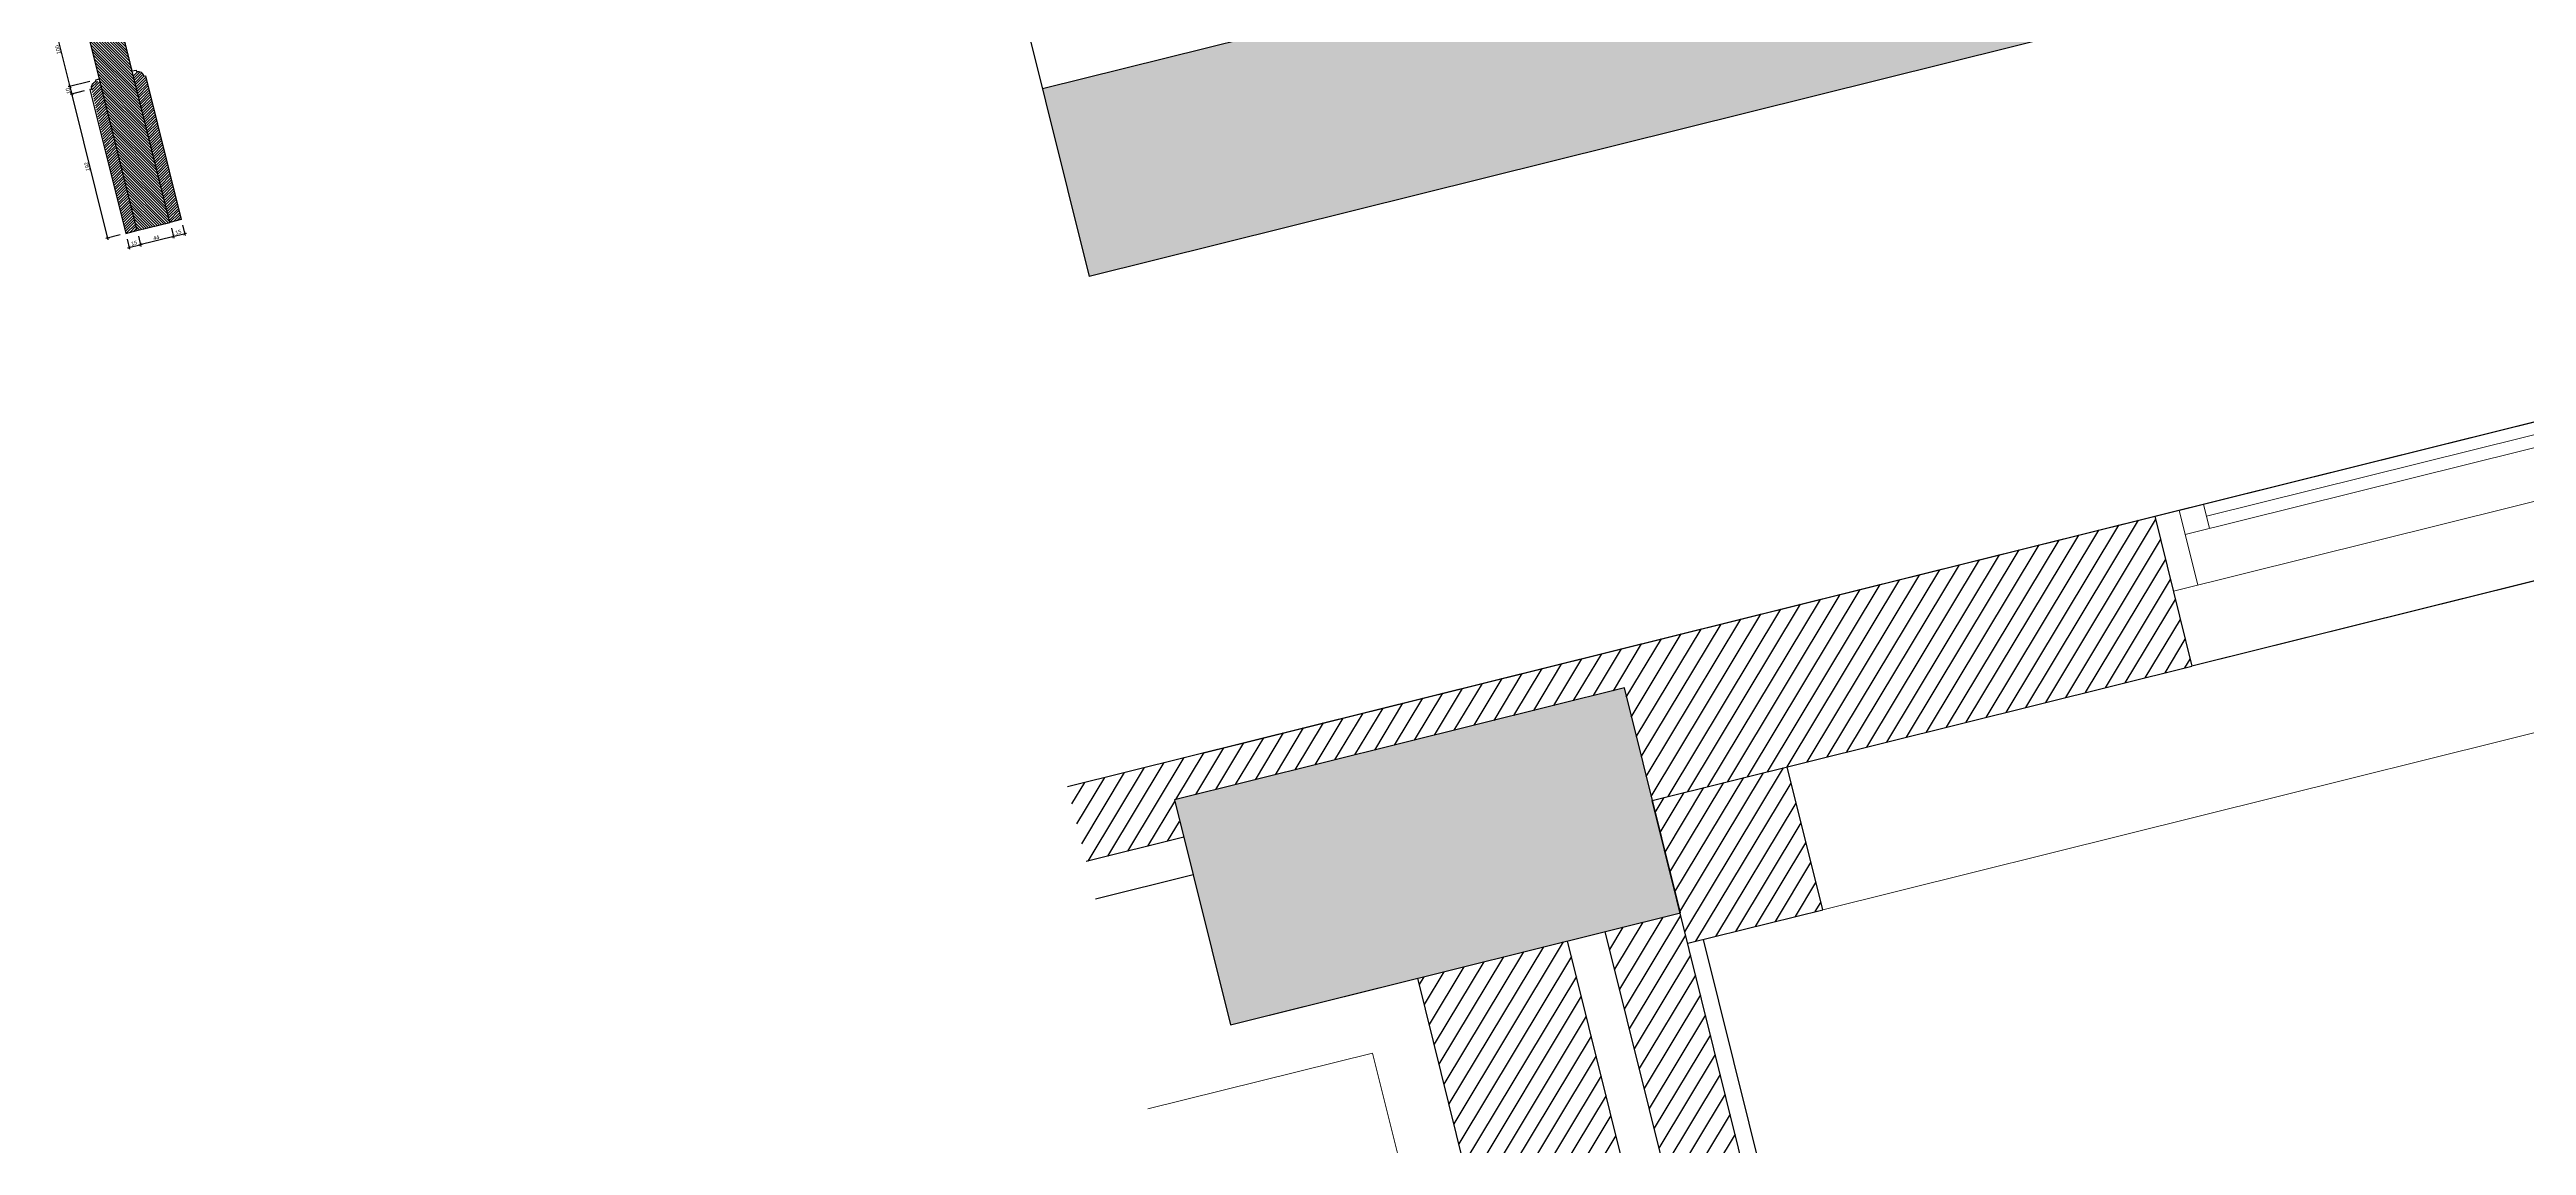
# Model space of a CAD drawing. Header units: inches. Extents: x 122939 to 389145, y 29603 to 574065.
# Drawn here: x 321493 to 324698, y 500037 to 501456 of the extents above; entities that cross this region are included whole.
import ezdxf

# ---------------------------------------------------------------- set-up
doc = ezdxf.new("R2010")
doc.units = ezdxf.units.IN
doc.header["$MEASUREMENT"] = 0
for name, color, linetype, lineweight in [('A-GLAZ', 134, 'Continuous', 18), ('A-WALL-TILE', 8, 'Continuous', 9), ('GRC', 41, 'Continuous', 0), ('GRC Hatch', 253, 'Continuous', 0)]:
    doc.layers.add(name, color=color, linetype=linetype, lineweight=lineweight)
for name, color, linetype in [('A-Plaster', 2, 'Continuous'), ('A-WALL', 7, 'Continuous'), ('Calliper_wall hatch_CHB', 8, 'Continuous'), ('column', 3, 'Continuous'), ('CQ Wall hatch_CHB', 8, 'Continuous'), ('DETAIL', 1, 'Continuous')]:
    doc.layers.add(name, color=color, linetype=linetype)
doc.styles.add('DA-dim', font='arial.ttf')
doc.dimstyles.new('DA-2', dxfattribs={"dimtxt": 5, "dimasz": 3.75, "dimexe": 2.5, "dimexo": 7.5, "dimgap": 1.25, "dimtad": 1, "dimdec": 0, "dimdsep": 46, "dimtxsty": 'DA-dim', "dimblk": 'ARCHTICK', "dimcen": 5, "dimdle": 2.5, "dimadec": 0, "dimazin": 0, "dimtfac": 1, "dimtdec": 0, "dimtix": 1, "dimtmove": 2, "dimatfit": 3, "dimfxl": 1, "dimarcsym": 0})
pattern_1 = [(45, (-5358.4383, -1161.848), (-1.767766953, 1.767766953), [])]
pattern_2 = [(225, (-40481.279, -100842.32), (13.258252, -13.258252), [])]

# ---------------------------------------------------------------- blocks, each defined once
blk = doc.blocks.new('floor plan')
at = {"layer": 'CQ Wall hatch_CHB'}
h = blk.add_hatch(dxfattribs=at)
h.set_pattern_fill('ANSI31', color=8, scale=150, angle=166.0286)
h.set_pattern_definition([(225, (-40481.279, -100842.32), (13.258252, -13.258252), [])])
h.paths.add_polyline_path([(-2961.7, -377.9), (-2961.7, -177.9), (-4411.7, -177.9), (-4411.7, -277.9), (-4281.7, -277.9), (-4281.7, -227.9), (-3681.9, -227.9), (-3681.7, -377.9)])
h = blk.add_hatch(dxfattribs=at)
h.set_pattern_fill('ANSI31', color=8, scale=150, angle=166.0286)
h.set_pattern_definition([(225, (-96401.159, -17863.648), (13.258252, -13.258252), [])])
h.paths.add_polyline_path([(-3681.7, -377.9), (-3501.7, -377.9), (-3501.7, -568.6), (-3681.7, -568.6)])
h = blk.add_hatch(dxfattribs=at)
h.set_pattern_fill('ANSI31,_O', color=8, scale=150, angle=166.0286)
h.set_pattern_definition(pattern_2)
h.paths.add_polyline_path([(-3831.4, -4185.5), (-4031.4, -4185.5), (-4031.4, -5513.2), (-2681.6, -5513.2), (-2681.6, -5263.2), (-2781.6, -5263.2), (-2781.4, -5313.2), (-3356.7, -5313.2), (-3356.7, -5462.9), (-3781.4, -5462.9), (-3606.7, -5462.9), (-3606.7, -5313.2), (-3831.4, -5313.2), (-3831.4, -4285.5), (-3781.6, -4285.5), (-3781.6, -4185.5)])
h.paths.add_polyline_path([(-4031.4, -1485.5), (-3781.6, -1485.5), (-3781.7, -1385.5), (-3831.7, -1385.5), (-3831.4, -527.9), (-4031.4, -528.2)])
h.paths.add_polyline_path([(-3831.4, -2635.5), (-4031.4, -2635.5), (-4031.4, -3035.5), (-3781.6, -3035.5), (-3781.6, -2935.5), (-3831.4, -2935.5), (-3831.4, -2735.5), (-3781.7, -2735.5), (-3781.6, -2635.5)])
h = blk.add_hatch(dxfattribs=at)
h.set_pattern_fill('ANSI31,_O', color=8, scale=150, angle=166.0286)
h.set_pattern_definition(pattern_2)
h.paths.add_polyline_path([(-3681.4, -4135.5), (-3781.4, -4135.5), (-3781.4, -5263.2), (-3181.4, -5263.2), (-3181.4, -5263.2), (-2631.7, -5263.2), (-2631.7, -5163.2), (-3681.4, -5163.2)])
h.paths.add_polyline_path([(-3681.4, -2585.5), (-3781.4, -2585.5), (-3781.4, -3085.5), (-3681.4, -3085.5)])
h.paths.add_polyline_path([(-3781.4, -1535.5), (-3681.4, -1535.5), (-3681.4, -527.9), (-3781.4, -527.9)])
at = {"layer": 'GRC Hatch'}
h = blk.add_hatch(color=256, dxfattribs=at)
h.dxf.hatch_style = 1
h.paths.add_polyline_path([(-4281.4, -527.9), (-3681.4, -527.9), (-3681.4, -227.9), (-4281.4, -227.9)])
blk.add_line((-3501.7, -568.6, 0), (-1956.4, -568.6, 0))
at = {"layer": 'A-GLAZ'}
for p, q in [((-1911.7, -177.9, 0), (-2961.7, -177.9, 0)), ((-2929.2, -177.9, 0), (-2929.2, -277.9, 0)), ((-2896.7, -177.9, 0), (-2896.7, -210.4, 0)), ((-1944.2, -210.4, 0), (-2929.2, -210.4, 0)), ((-1976.7, -194.1, 0), (-2896.7, -194.1, 0)), ((-1911.7, -277.9, 0), (-2961.7, -277.9, 0))]:
    blk.add_line(p, q, dxfattribs=at)
at = {"layer": 'A-Plaster', "elevation": 0}
blk.add_lwpolyline([(-1081.7, -5143.2), (-3661.7, -5143.2), (-3660.8, -568.5)], dxfattribs=at)
at = {"layer": 'A-WALL'}
for p, q in [((-4411.7, -177.9, 0), (-2961.7, -177.9, 0)), ((-2961.7, -177.9, 0), (-2961.7, -377.9, 0)), ((-4281.4, -277.9, 0), (-4411.7, -277.9, 0)), ((-4281.4, -327.9, 0), (-4411.7, -327.9, 0)), ((-3681.7, -377.9), (-2961.7, -377.9, 0)), ((-3681.7, -1535.5, 0), (-3681.7, -377.9)), ((-1911.7, -377.9, 0), (-2961.7, -377.9, 0)), ((-4231.4, -527.9), (-4031.7, -527.9, 0)), ((-4031.7, -1485.5), (-4031.7, -527.9)), ((-3831.7, -1385.5), (-3831.7, -527.9)), ((-3781.7, -1385.5, 0), (-3781.7, -527.9, 0))]:
    blk.add_line(p, q, dxfattribs=at)
at = {"layer": 'A-WALL', "elevation": 0}
for points in [[(-4231.4, -177.9), (-1806.4, -177.9), (-1806.4, -568.6), (-1956.4, -568.6), (-1956.4, -379.2), (-2118.6, -379.2)], [(-3681.7, -568.5), (-3501.7, -568.6), (-3501.7, -377.9)]]:
    blk.add_lwpolyline(points, dxfattribs=at)
at = {"layer": 'A-WALL-TILE'}
for p, q in [((-2961.7, -377.9, 0), (-1911.7, -377.9, 0)), ((-4111.7, -607.9), (-4411.7, -607.9)), ((-4111.7, -607.9), (-4111.7, -5593.2))]:
    blk.add_line(p, q, dxfattribs=at)
at = {"layer": 'column', "elevation": 0}
blk.add_lwpolyline([(-4281.4, -527.9), (-3681.4, -527.9), (-3681.4, -227.9), (-4281.4, -227.9)], close=True, dxfattribs=at)
blk.add_lwpolyline([(-4281.4, -527.9), (-3681.4, -527.9), (-3681.4, -227.9), (-4281.4, -227.9)], close=True, dxfattribs=at)
blk = doc.blocks.new('_ARCHTICK')
at = {"color": 0, "linetype": 'ByBlock', "const_width": 0.15}
blk.add_lwpolyline([(-0.5, -0.5), (0.5, 0.5)], dxfattribs=at)
blk = doc.blocks.new('*D594')
at = {"layer": 'Defpoints', "color": 0, "transparency": 16777216}
for p in [(321544.9, 501404.2, 0), (321521.6, 501398.4), (321591.2, 501217.9, 0)]:
    blk.add_point(p, dxfattribs=at)
at = {"layer": 'DETAIL', "color": 0, "lineweight": -2, "transparency": 16777216}
for p, q in [((321537.6, 501402.4), (321519.2, 501397.8)), ((321568.6, 501209.7), (321521, 501400.8)), ((321583.9, 501216.1), (321565.5, 501211.5))]:
    blk.add_line(p, q, dxfattribs=at)
at = {"layer": 'DETAIL', "color": 0, "lineweight": -2, "transparency": 16777216, "xscale": 3.75, "yscale": 3.75, "zscale": 3.75}
for p, rotation in [((321521.6, 501398.4), 103.9714232829857), ((321568, 501212.1), 283.9714232829857)]:
    blk.add_blockref('_ARCHTICK', p, dxfattribs=dict(at, rotation=rotation))
at = {"layer": 'DETAIL', "color": 0, "transparency": 16777216, "insert": (321541.1, 501304.3), "char_height": 5, "attachment_point": 5, "rotation": 103.9714, "style": 'DA-dim'}
blk.add_mtext('192', dxfattribs=at)
blk = doc.blocks.new('*D595')
at = {"layer": 'Defpoints', "color": 0, "transparency": 16777216}
for p in [(321519.2, 501408.1), (321544.9, 501404.2, 0), (321552.1, 501416.3, 0)]:
    blk.add_point(p, dxfattribs=at)
at = {"layer": 'DETAIL', "color": 0, "lineweight": -2, "transparency": 16777216}
for p, q in [((321544.9, 501414.5), (321516.8, 501407.5)), ((321522.2, 501396), (321518.6, 501410.5)), ((321537.6, 501402.4), (321519.2, 501397.8))]:
    blk.add_line(p, q, dxfattribs=at)
at = {"layer": 'DETAIL', "color": 0, "lineweight": -2, "transparency": 16777216, "xscale": 3.75, "yscale": 3.75, "zscale": 3.75}
for p, rotation in [((321519.2, 501408.1), 103.9714232829857), ((321521.6, 501398.4), 283.9714232829857)]:
    blk.add_blockref('_ARCHTICK', p, dxfattribs=dict(at, rotation=rotation))
at = {"layer": 'DETAIL', "color": 0, "transparency": 16777216, "insert": (321516.7, 501402.3), "char_height": 5, "attachment_point": 5, "rotation": 103.9714, "style": 'DA-dim'}
blk.add_mtext('10', dxfattribs=at)
blk = doc.blocks.new('*D596')
at = {"layer": 'Defpoints', "color": 0, "transparency": 16777216}
for p in [(321495, 501505.2), (321532.8, 501514.6, 0), (321552.1, 501416.3, 0)]:
    blk.add_point(p, dxfattribs=at)
at = {"layer": 'DETAIL', "color": 0, "lineweight": -2, "transparency": 16777216}
for p, q in [((321525.6, 501512.8), (321492.6, 501504.6)), ((321519.8, 501405.7), (321494.4, 501507.6)), ((321544.9, 501414.5), (321516.8, 501407.5))]:
    blk.add_line(p, q, dxfattribs=at)
at = {"layer": 'DETAIL', "color": 0, "lineweight": -2, "transparency": 16777216, "xscale": 3.75, "yscale": 3.75, "zscale": 3.75}
for p, rotation in [((321495, 501505.2), 103.9714232829857), ((321519.2, 501408.1), 283.9714232829857)]:
    blk.add_blockref('_ARCHTICK', p, dxfattribs=dict(at, rotation=rotation))
at = {"layer": 'DETAIL', "color": 0, "transparency": 16777216, "insert": (321503.4, 501455.7), "char_height": 5, "attachment_point": 5, "rotation": 103.9714, "style": 'DA-dim'}
blk.add_mtext('100', dxfattribs=at)
blk = doc.blocks.new('*D604')
at = {"layer": 'Defpoints', "color": 0, "transparency": 16777216}
for p in [(321591.2, 501217.9, 0), (321605.8, 501221.5, 0), (321610.3, 501203.5)]:
    blk.add_point(p, dxfattribs=at)
at = {"layer": 'DETAIL', "color": 0, "lineweight": -2, "transparency": 16777216}
for p, q in [((321593, 501210.6), (321596.3, 501197.4)), ((321607.6, 501214.2), (321610.9, 501201)), ((321593.3, 501199.2), (321612.7, 501204.1))]:
    blk.add_line(p, q, dxfattribs=at)
at = {"layer": 'DETAIL', "color": 0, "lineweight": -2, "transparency": 16777216, "xscale": 3.75, "yscale": 3.75, "zscale": 3.75}
for p, rotation in [((321595.7, 501199.8), 193.9714232829857), ((321610.3, 501203.5), 13.9714232829857)]:
    blk.add_blockref('_ARCHTICK', p, dxfattribs=dict(at, rotation=rotation))
at = {"layer": 'DETAIL', "color": 0, "transparency": 16777216, "insert": (321602.1, 501205.3), "char_height": 5, "attachment_point": 5, "rotation": 13.9714, "style": 'DA-dim'}
blk.add_mtext('15', dxfattribs=at)
blk = doc.blocks.new('*D605')
at = {"layer": 'Defpoints', "color": 0, "transparency": 16777216}
for p in [(321605.8, 501221.5, 0), (321648.5, 501232.1, 0), (321652.9, 501214.1)]:
    blk.add_point(p, dxfattribs=at)
at = {"layer": 'DETAIL', "color": 0, "lineweight": -2, "transparency": 16777216}
for p, q in [((321607.6, 501214.2), (321610.9, 501201)), ((321607.8, 501202.9), (321655.4, 501214.7)), ((321650.3, 501224.8), (321653.6, 501211.7))]:
    blk.add_line(p, q, dxfattribs=at)
at = {"layer": 'DETAIL', "color": 0, "lineweight": -2, "transparency": 16777216, "xscale": 3.75, "yscale": 3.75, "zscale": 3.75}
for p, rotation in [((321652.9, 501214.1), 13.9714232829857), ((321610.3, 501203.5), 193.9714232829857)]:
    blk.add_blockref('_ARCHTICK', p, dxfattribs=dict(at, rotation=rotation))
at = {"layer": 'DETAIL', "color": 0, "transparency": 16777216, "insert": (321630.7, 501212.4), "char_height": 5, "attachment_point": 5, "rotation": 13.9714, "style": 'DA-dim'}
blk.add_mtext('44', dxfattribs=at)
blk = doc.blocks.new('*D606')
at = {"layer": 'Defpoints', "color": 0, "transparency": 16777216}
for p in [(321648.5, 501232.1, 0), (321663, 501235.7, 0), (321667.5, 501217.7)]:
    blk.add_point(p, dxfattribs=at)
at = {"layer": 'DETAIL', "color": 0, "lineweight": -2, "transparency": 16777216}
for p, q in [((321650.3, 501224.8), (321653.6, 501211.7)), ((321650.5, 501213.5), (321669.9, 501218.3)), ((321664.8, 501228.5), (321668.1, 501215.3))]:
    blk.add_line(p, q, dxfattribs=at)
at = {"layer": 'DETAIL', "color": 0, "lineweight": -2, "transparency": 16777216, "xscale": 3.75, "yscale": 3.75, "zscale": 3.75}
for p, rotation in [((321652.9, 501214.1), 193.9714232829857), ((321667.5, 501217.7), 13.9714232829857)]:
    blk.add_blockref('_ARCHTICK', p, dxfattribs=dict(at, rotation=rotation))
at = {"layer": 'DETAIL', "color": 0, "transparency": 16777216, "insert": (321659.3, 501219.6), "char_height": 5, "attachment_point": 5, "rotation": 13.9714, "style": 'DA-dim'}
blk.add_mtext('15', dxfattribs=at)

msp = doc.modelspace()

# ---------------------------------------------------------------- hatches: boundary and pattern name
at = {"lineweight": 0}
h = msp.add_hatch(dxfattribs=at)
h.set_pattern_fill('ANSI31', color=8, scale=20, angle=90)
h.set_pattern_definition([(135, (-5401.4015, -1666.4101), (-1.767766953, -1.767766953), [])])
h.paths.add_polyline_path([(321648.462, 501232.122), (321575.538, 501525.227), (321532.84, 501514.603), (321605.764, 501221.499)])
h = msp.add_hatch(dxfattribs=at)
h.set_pattern_fill('ANSI31', color=8, scale=20)
h.set_pattern_definition(pattern_1)
h.paths.add_polyline_path([(321557.9, 501413.879, 0.62901593), (321546.792, 501404.68), (321591.208, 501217.877), (321605.764, 501221.499)])
h = msp.add_hatch(dxfattribs=at)
h.set_pattern_fill('ANSI31', color=8, scale=20)
h.set_pattern_definition(pattern_1)
h.paths.add_polyline_path([(321648.462, 501232.122), (321663.018, 501235.744), (321616.662, 501422.064), (321614.722, 501421.581, 0.62901593), (321600.598, 501424.502)])
at = {"layer": 'Calliper_wall hatch_CHB', "ltscale": 300}
h = msp.add_hatch(dxfattribs=at)
h.set_pattern_fill('AR-CONC', color=256, scale=10, style=0)
h.set_pattern_definition([(63.971423, (239428.6, 454374.035), (71.11917, 11.22781), [7.5, -82.5]), (8.97142, (239428.6, 454374.035), (-31.625426, 69.643965), [6, -66]), (114.42287, (239434.525, 454374.97), (39.493744, 80.871776), [6.37402, -70.11421]), (60.15562, (239423.77, 454393.44), (107.5631, 9.70499), [11.25, -123.75]), (110.60706, (239432.73, 454394.25), (67.1822, 117.09634), [9.56103, -105.17138]), (5.15559, (239423.77, 454393.44), (67.1822, 117.09634), [9, -99]), (34.971423, (239434.68, 454391.005), (67.645578, -24.659192), [7.5, -82.5]), (339.97142, (239434.68, 454391.005), (6.103844, 76.244295), [6, -66]), (85.42287, (239440.32, 454388.95), (73.74942, 51.5851), [6.37402, -70.11421]), (51.471423, (239428.598, 454374.035), (-6.857308, 32.598146), [0, -65.2, 0, -67, 0, -66.25]), (21.471423, (239428.598, 454374.035), (16.006101, 44.62585), [0, -38.2, 0, -63.7, 0, -25.25]), (341.471423, (239406.958, 454368.65), (52.347558, 10.6997366), [0, -25, 0, -78, 0, -103.5]), (331.471423, (239397.254, 454366.236), (54.17642, 23.794676), [0, -32.5, 0, -51.8, 0, -73.5])])
h.paths.add_polyline_path([(330817.672, 503405.205), (330474.223, 503319.755), (322777.728, 501404.88), (322838.087, 501162.276), (330878.032, 503162.601)])

# ---------------------------------------------------------------- linework, layer by layer
at = {"color": 3, "elevation": 0.001}
msp.add_lwpolyline([(321648.462, 501232.122), (321575.538, 501525.227), (321532.84, 501514.603), (321605.764, 501221.499), (321648.462, 501232.122)], dxfattribs=at)
for points in [[(321556.993, 501417.523), (321552.141, 501416.316), (321552.624, 501414.375, 0.41421356), (321546.792, 501404.68), (321544.852, 501404.197), (321591.208, 501217.877), (321605.764, 501221.499)], [(321599.692, 501428.146), (321604.544, 501429.353), (321605.027, 501427.412, -0.41421356), (321614.722, 501421.581), (321616.662, 501422.064), (321663.018, 501235.744), (321648.462, 501232.122)]]:
    msp.add_lwpolyline(points, format="xyb", dxfattribs=at)
at = {"layer": 'A-WALL'}
for p, q in [((330817.672, 503405.205, 0), (322777.728, 501404.88, 0)), ((330878.032, 503162.601, 0), (322838.087, 501162.276, 0)), ((322753.584, 501501.922, 0), (322838.087, 501162.276, 0))]:
    msp.add_line(p, q, dxfattribs=at)

# ---------------------------------------------------------------- dimensions: what is measured, and where the dimension line sits
at = {"layer": 'DETAIL'}
for base, p1, p2, angle, picture, middle in [((321495.027, 501505.196, 0), (321552.141, 501416.316, 0.001), (321532.84, 501514.603, 0.001), 103.971423, '*D596', (321503.414, 501455.737, 0)), ((321519.181, 501408.115, 0), (321544.852, 501404.197, 0.001), (321552.141, 501416.316, 0.001), 103.971423, '*D595', (321516.698, 501402.345, 0)), ((321521.595, 501398.411, 0), (321591.208, 501217.877, 0.001), (321544.852, 501404.197, 0.001), 103.971423, '*D594', (321541.083, 501304.333, 0)), ((321610.25, 501203.468, 0), (321591.208, 501217.877, 0.001), (321605.764, 501221.499, 0.001), 13.971423, '*D604', (321602.054, 501205.347, 0)), ((321652.948, 501214.091, 0), (321605.764, 501221.499, 0.001), (321648.462, 501232.122, 0.001), 13.971423, '*D605', (321630.694, 501212.418, 0)), ((321667.505, 501217.712, 0), (321648.462, 501232.122, 0.001), (321663.018, 501235.744, 0.001), 13.971423, '*D606', (321659.308, 501219.592, 0))]:
    dim = msp.add_linear_dim(base=base, p1=p1, p2=p2, angle=angle, dimstyle='DA-2', dxfattribs=at)
    dim.commit()
    dim.dimension.update_dxf_attribs({"geometry": picture, "text_midpoint": middle})

# ---------------------------------------------------------------- next in the draw order: block references
at = {"layer": 'GRC', "rotation": 13.9714232829857}
msp.add_blockref('floor plan', (327048.248, 501739.484, 0), dxfattribs=at)

doc.saveas('drawing.dxf')
